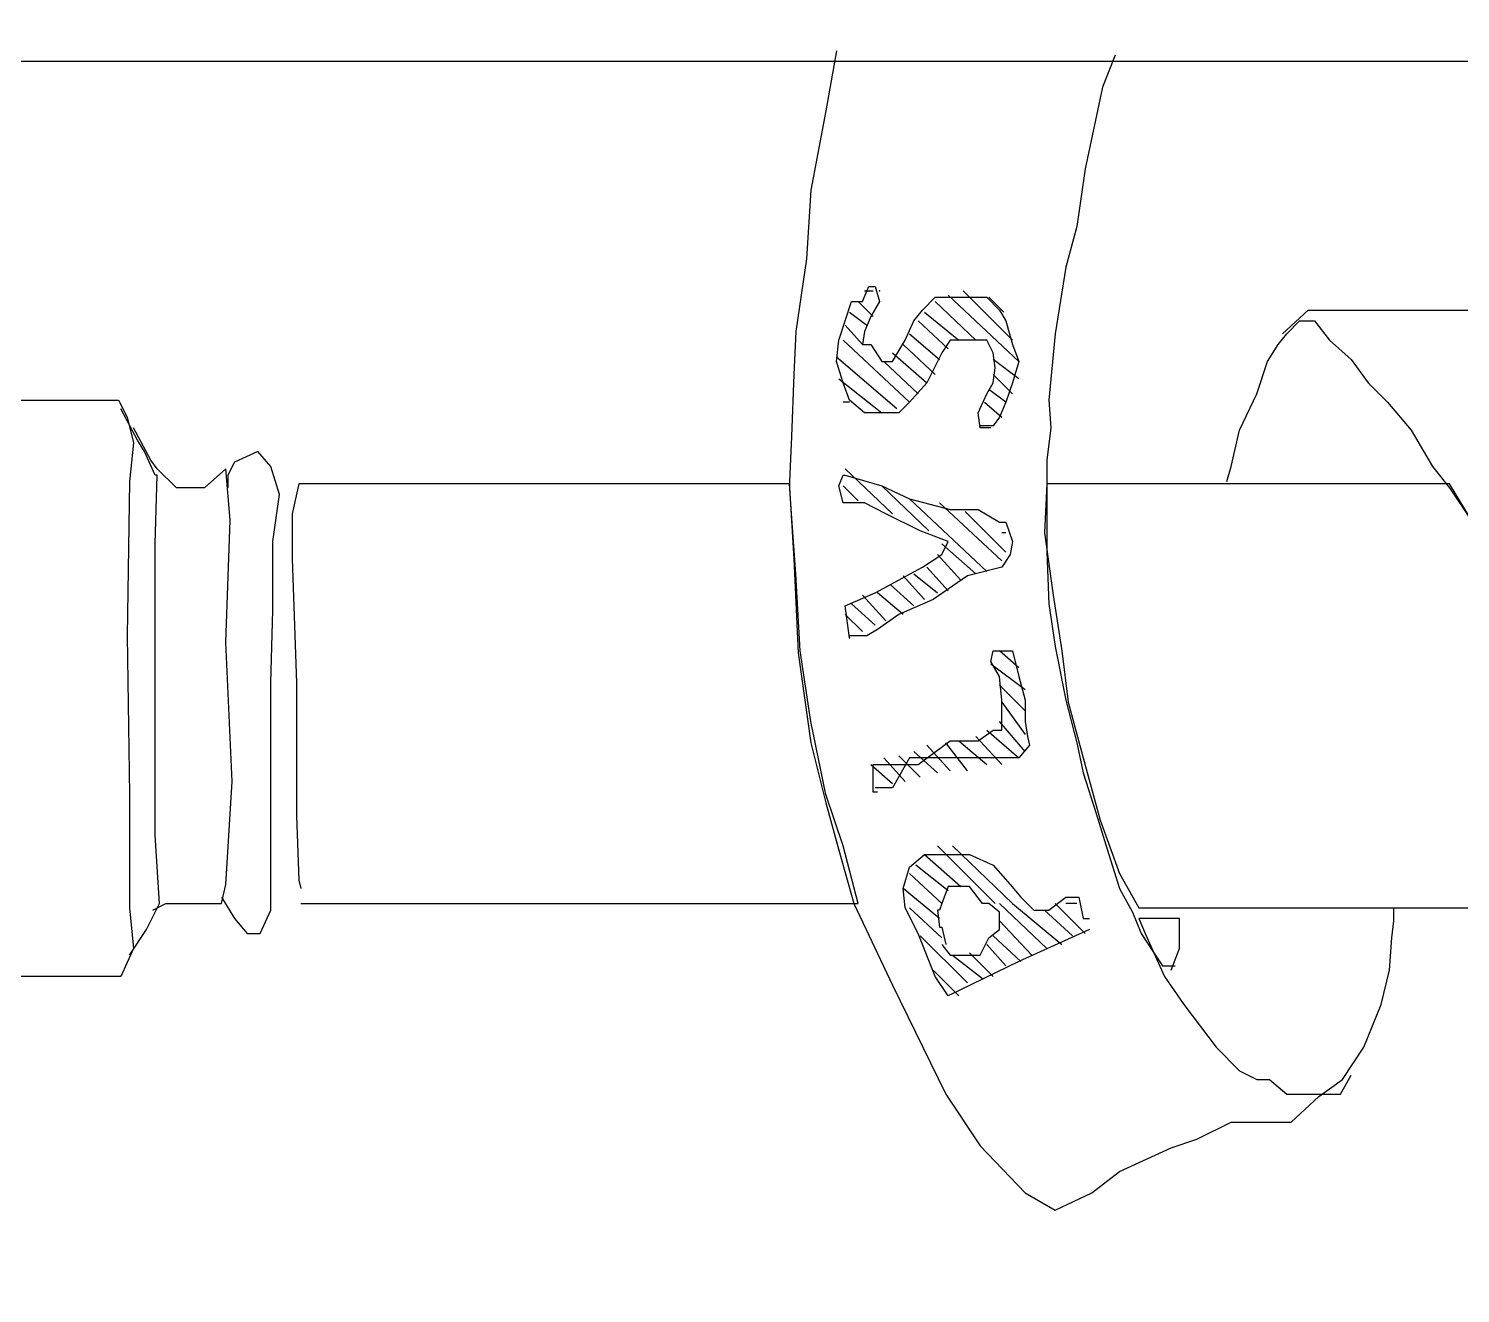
# Model space of a CAD drawing. Extents: x 730854 to 731444, y 4378581 to 4379608.
# Drawn here: x 730885.39 to 730892.07, y 4379430.31 to 4379436.21 of the extents above; entities that cross this region are included whole.
import ezdxf

# ---------------------------------------------------------------- set-up
doc = ezdxf.new("R2010")
doc.units = 0
doc.layers.get('0').update_dxf_attribs({"linetype": 'CONTINUOUS'})

msp = doc.modelspace()

# ---------------------------------------------------------------- linework, layer by layer
at = {"color": 0, "linetype": 'CONTINUOUS'}
for p, q in [((730885.57, 4379436.06), (730885.26, 4379436.06)), ((730885.57, 4379436.06), (730885.26, 4379436.06)), ((730886.18, 4379436.06), (730885.57, 4379436.06)), ((730886.18, 4379436.06), (730885.57, 4379436.06)), ((730887.2, 4379436.06), (730886.18, 4379436.06)), ((730887.2, 4379436.06), (730886.18, 4379436.06)), ((730888.07, 4379436.06), (730887.2, 4379436.06)), ((730888.07, 4379436.06), (730887.2, 4379436.06)), ((730889.16, 4379436.06), (730888.07, 4379436.06)), ((730889.16, 4379436.06), (730888.07, 4379436.06)), ((730889.16, 4379436.11), (730889.11, 4379435.83)), ((730889.16, 4379436.11), (730889.11, 4379435.83)), ((730889.42, 4379436.06), (730889.16, 4379436.06)), ((730889.42, 4379436.06), (730889.16, 4379436.06)), ((730889.97, 4379436.06), (730889.42, 4379436.06)), ((730889.97, 4379436.06), (730889.42, 4379436.06)), ((730890.45, 4379436.06), (730889.97, 4379436.06)), ((730890.45, 4379436.06), (730889.97, 4379436.06)), ((730890.46, 4379436.09), (730890.4, 4379435.94)), ((730890.46, 4379436.09), (730890.4, 4379435.94)), ((730890.82, 4379436.06), (730890.45, 4379436.06)), ((730890.82, 4379436.06), (730890.45, 4379436.06)), ((730892.02, 4379436.06), (730890.82, 4379436.06)), ((730892.02, 4379436.06), (730890.82, 4379436.06)), ((730892.2, 4379436.06), (730892.02, 4379436.06)), ((730892.2, 4379436.06), (730892.02, 4379436.06)), ((730890.4, 4379435.94), (730890.32, 4379435.56)), ((730890.4, 4379435.94), (730890.32, 4379435.56)), ((730889.11, 4379435.83), (730889.04, 4379435.46)), ((730889.11, 4379435.83), (730889.04, 4379435.46)), ((730890.32, 4379435.56), (730890.28, 4379435.29)), ((730890.32, 4379435.56), (730890.28, 4379435.29)), ((730889.04, 4379435.46), (730889.02, 4379435.14)), ((730889.04, 4379435.46), (730889.02, 4379435.14)), ((730890.28, 4379435.29), (730890.23, 4379435.1)), ((730890.28, 4379435.29), (730890.23, 4379435.1)), ((730889.02, 4379435.14), (730888.97, 4379434.8)), ((730889.02, 4379435.14), (730888.97, 4379434.8)), ((730890.23, 4379435.1), (730890.18, 4379434.79)), ((730890.23, 4379435.1), (730890.18, 4379434.79)), ((730889.28, 4379434.94), (730889.31, 4379435.01)), ((730889.28, 4379434.94), (730889.31, 4379435.01)), ((730889.29, 4379434.99), (730889.33, 4379434.99)), ((730889.29, 4379434.99), (730889.33, 4379434.99)), ((730889.31, 4379435.01), (730889.34, 4379435.01)), ((730889.31, 4379435.01), (730889.34, 4379435.01)), ((730889.34, 4379435.01), (730889.36, 4379434.94)), ((730889.34, 4379435.01), (730889.36, 4379434.94)), ((730889.98, 4379434.76), (730889.75, 4379434.99)), ((730889.98, 4379434.76), (730889.75, 4379434.99)), ((730889.2, 4379434.85), (730889.23, 4379434.94)), ((730889.2, 4379434.85), (730889.23, 4379434.94)), ((730889.23, 4379434.94), (730889.26, 4379434.94)), ((730889.23, 4379434.94), (730889.26, 4379434.94)), ((730889.33, 4379434.87), (730889.26, 4379434.94)), ((730889.26, 4379434.94), (730889.28, 4379434.94)), ((730889.33, 4379434.87), (730889.26, 4379434.94)), ((730889.26, 4379434.94), (730889.28, 4379434.94)), ((730889.36, 4379434.94), (730889.32, 4379434.87)), ((730889.36, 4379434.94), (730889.32, 4379434.87)), ((730889.56, 4379434.9), (730889.62, 4379434.96)), ((730889.56, 4379434.9), (730889.62, 4379434.96)), ((730889.62, 4379434.96), (730889.69, 4379434.96)), ((730889.62, 4379434.96), (730889.69, 4379434.96)), ((730889.81, 4379434.76), (730889.62, 4379434.94)), ((730889.81, 4379434.76), (730889.62, 4379434.94)), ((730889.68, 4379434.97), (730890.01, 4379434.66)), ((730889.68, 4379434.97), (730890.01, 4379434.66)), ((730889.69, 4379434.96), (730889.77, 4379434.96)), ((730889.69, 4379434.96), (730889.77, 4379434.96)), ((730889.77, 4379434.96), (730889.86, 4379434.96)), ((730889.77, 4379434.96), (730889.86, 4379434.96)), ((730889.86, 4379434.96), (730889.92, 4379434.9)), ((730889.86, 4379434.96), (730889.92, 4379434.9)), ((730889.87, 4379434.96), (730889.94, 4379434.89)), ((730889.87, 4379434.96), (730889.94, 4379434.89)), ((730889.22, 4379434.89), (730889.3, 4379434.83)), ((730889.22, 4379434.89), (730889.3, 4379434.83)), ((730889.32, 4379434.87), (730889.29, 4379434.8)), ((730889.32, 4379434.87), (730889.29, 4379434.8)), ((730889.52, 4379434.85), (730889.56, 4379434.9)), ((730889.52, 4379434.85), (730889.56, 4379434.9)), ((730889.57, 4379434.89), (730889.73, 4379434.76)), ((730889.57, 4379434.89), (730889.73, 4379434.76)), ((730889.92, 4379434.9), (730889.95, 4379434.85)), ((730889.92, 4379434.9), (730889.95, 4379434.85)), ((730891.24, 4379434.79), (730891.36, 4379434.9)), ((730891.24, 4379434.79), (730891.36, 4379434.9)), ((730891.36, 4379434.9), (730891.46, 4379434.9)), ((730891.36, 4379434.9), (730891.46, 4379434.9)), ((730891.46, 4379434.9), (730891.61, 4379434.9)), ((730891.46, 4379434.9), (730891.61, 4379434.9)), ((730891.61, 4379434.9), (730891.75, 4379434.9)), ((730891.61, 4379434.9), (730891.75, 4379434.9)), ((730891.75, 4379434.9), (730891.92, 4379434.9)), ((730891.75, 4379434.9), (730891.92, 4379434.9)), ((730891.92, 4379434.9), (730892.02, 4379434.9)), ((730891.92, 4379434.9), (730892.02, 4379434.9)), ((730892.02, 4379434.9), (730892.17, 4379434.9)), ((730892.02, 4379434.9), (730892.17, 4379434.9)), ((730888.97, 4379434.8), (730888.96, 4379434.6)), ((730888.97, 4379434.8), (730888.96, 4379434.6)), ((730889.17, 4379434.76), (730889.2, 4379434.85)), ((730889.17, 4379434.76), (730889.2, 4379434.85)), ((730889.28, 4379434.74), (730889.2, 4379434.83)), ((730889.28, 4379434.74), (730889.2, 4379434.83)), ((730889.29, 4379434.8), (730889.28, 4379434.74)), ((730889.29, 4379434.8), (730889.28, 4379434.74)), ((730889.48, 4379434.76), (730889.52, 4379434.85)), ((730889.48, 4379434.76), (730889.52, 4379434.85)), ((730889.5, 4379434.79), (730889.64, 4379434.67)), ((730889.5, 4379434.79), (730889.64, 4379434.67)), ((730889.68, 4379434.72), (730889.54, 4379434.85)), ((730889.68, 4379434.72), (730889.54, 4379434.85)), ((730889.95, 4379434.85), (730889.98, 4379434.74)), ((730889.95, 4379434.85), (730889.98, 4379434.74)), ((730890.18, 4379434.79), (730890.15, 4379434.48)), ((730890.18, 4379434.79), (730890.15, 4379434.48)), ((730891.22, 4379434.74), (730891.26, 4379434.79)), ((730891.22, 4379434.74), (730891.26, 4379434.79)), ((730891.26, 4379434.79), (730891.32, 4379434.85)), ((730891.26, 4379434.79), (730891.32, 4379434.85)), ((730891.32, 4379434.85), (730891.39, 4379434.85)), ((730891.32, 4379434.85), (730891.39, 4379434.85)), ((730891.39, 4379434.85), (730891.46, 4379434.76)), ((730891.39, 4379434.85), (730891.46, 4379434.76)), ((730889.16, 4379434.66), (730889.17, 4379434.76)), ((730889.16, 4379434.66), (730889.17, 4379434.76)), ((730889.19, 4379434.76), (730889.5, 4379434.47)), ((730889.19, 4379434.76), (730889.5, 4379434.47)), ((730889.28, 4379434.74), (730889.29, 4379434.74)), ((730889.28, 4379434.74), (730889.29, 4379434.74)), ((730889.29, 4379434.74), (730889.32, 4379434.74)), ((730889.29, 4379434.74), (730889.32, 4379434.74)), ((730889.32, 4379434.74), (730889.37, 4379434.66)), ((730889.32, 4379434.74), (730889.37, 4379434.66)), ((730889.42, 4379434.66), (730889.48, 4379434.76)), ((730889.42, 4379434.66), (730889.48, 4379434.76)), ((730889.62, 4379434.6), (730889.47, 4379434.74)), ((730889.62, 4379434.6), (730889.47, 4379434.74)), ((730889.69, 4379434.76), (730889.65, 4379434.7)), ((730889.69, 4379434.76), (730889.65, 4379434.7)), ((730889.75, 4379434.76), (730889.69, 4379434.76)), ((730889.75, 4379434.76), (730889.69, 4379434.76)), ((730889.81, 4379434.76), (730889.75, 4379434.76)), ((730889.81, 4379434.76), (730889.75, 4379434.76)), ((730889.86, 4379434.76), (730889.81, 4379434.76)), ((730889.86, 4379434.76), (730889.81, 4379434.76)), ((730889.89, 4379434.7), (730889.86, 4379434.76)), ((730889.89, 4379434.7), (730889.86, 4379434.76)), ((730889.98, 4379434.74), (730890.01, 4379434.66)), ((730889.98, 4379434.74), (730890.01, 4379434.66)), ((730891.17, 4379434.66), (730891.22, 4379434.74)), ((730891.17, 4379434.66), (730891.22, 4379434.74)), ((730891.46, 4379434.76), (730891.56, 4379434.67)), ((730891.46, 4379434.76), (730891.56, 4379434.67)), ((730889.44, 4379434.44), (730889.16, 4379434.68)), ((730889.44, 4379434.44), (730889.16, 4379434.68)), ((730889.19, 4379434.56), (730889.16, 4379434.66)), ((730889.19, 4379434.56), (730889.16, 4379434.66)), ((730889.37, 4379434.66), (730889.42, 4379434.66)), ((730889.37, 4379434.66), (730889.42, 4379434.66)), ((730889.54, 4379434.51), (730889.38, 4379434.66)), ((730889.54, 4379434.51), (730889.38, 4379434.66)), ((730889.42, 4379434.7), (730889.58, 4379434.56)), ((730889.42, 4379434.7), (730889.58, 4379434.56)), ((730889.65, 4379434.7), (730889.61, 4379434.62)), ((730889.65, 4379434.7), (730889.61, 4379434.62)), ((730889.9, 4379434.63), (730889.89, 4379434.7)), ((730889.9, 4379434.63), (730889.89, 4379434.7)), ((730890.01, 4379434.58), (730889.89, 4379434.67)), ((730890.01, 4379434.58), (730889.89, 4379434.67)), ((730890.01, 4379434.66), (730889.98, 4379434.56)), ((730890.01, 4379434.66), (730889.98, 4379434.56)), ((730891.12, 4379434.51), (730891.17, 4379434.66)), ((730891.12, 4379434.51), (730891.17, 4379434.66)), ((730891.56, 4379434.67), (730891.64, 4379434.56)), ((730891.56, 4379434.67), (730891.64, 4379434.56)), ((730888.96, 4379434.6), (730888.95, 4379434.31)), ((730888.96, 4379434.6), (730888.95, 4379434.31)), ((730889.61, 4379434.62), (730889.58, 4379434.56)), ((730889.61, 4379434.62), (730889.58, 4379434.56)), ((730889.89, 4379434.56), (730889.9, 4379434.63)), ((730889.89, 4379434.56), (730889.9, 4379434.63)), ((730889.89, 4379434.6), (730889.98, 4379434.51)), ((730889.89, 4379434.6), (730889.98, 4379434.51)), ((730889.17, 4379434.58), (730889.37, 4379434.42)), ((730889.17, 4379434.58), (730889.37, 4379434.42)), ((730889.22, 4379434.48), (730889.19, 4379434.56)), ((730889.22, 4379434.48), (730889.19, 4379434.56)), ((730889.58, 4379434.56), (730889.5, 4379434.47)), ((730889.58, 4379434.56), (730889.5, 4379434.47)), ((730889.86, 4379434.51), (730889.89, 4379434.56)), ((730889.86, 4379434.51), (730889.89, 4379434.56)), ((730889.95, 4379434.47), (730889.87, 4379434.53)), ((730889.95, 4379434.47), (730889.87, 4379434.53)), ((730889.98, 4379434.56), (730889.95, 4379434.47)), ((730889.98, 4379434.56), (730889.95, 4379434.47)), ((730891.64, 4379434.56), (730891.73, 4379434.47)), ((730891.64, 4379434.56), (730891.73, 4379434.47)), ((730885.09, 4379434.48), (730885.81, 4379434.48)), ((730885.09, 4379434.48), (730885.81, 4379434.48)), ((730885.81, 4379434.48), (730885.85, 4379434.4)), ((730885.81, 4379434.48), (730885.85, 4379434.4)), ((730889.22, 4379434.47), (730889.19, 4379434.47)), ((730889.22, 4379434.47), (730889.19, 4379434.47)), ((730889.29, 4379434.42), (730889.22, 4379434.48)), ((730889.29, 4379434.42), (730889.22, 4379434.48)), ((730889.5, 4379434.47), (730889.45, 4379434.42)), ((730889.5, 4379434.47), (730889.45, 4379434.42)), ((730889.82, 4379434.42), (730889.86, 4379434.51)), ((730889.82, 4379434.42), (730889.86, 4379434.51)), ((730889.85, 4379434.47), (730889.93, 4379434.4)), ((730889.85, 4379434.47), (730889.93, 4379434.4)), ((730889.95, 4379434.47), (730889.92, 4379434.4)), ((730889.95, 4379434.47), (730889.92, 4379434.4)), ((730890.15, 4379434.48), (730890.16, 4379434.35)), ((730890.15, 4379434.48), (730890.16, 4379434.35)), ((730891.04, 4379434.34), (730891.12, 4379434.51)), ((730891.04, 4379434.34), (730891.12, 4379434.51)), ((730891.73, 4379434.47), (730891.84, 4379434.34)), ((730891.73, 4379434.47), (730891.84, 4379434.34)), ((730885.9, 4379434.29), (730885.82, 4379434.44)), ((730885.9, 4379434.29), (730885.82, 4379434.44)), ((730885.85, 4379434.4), (730885.88, 4379434.28)), ((730885.85, 4379434.4), (730885.88, 4379434.28)), ((730889.39, 4379434.42), (730889.29, 4379434.42)), ((730889.39, 4379434.42), (730889.29, 4379434.42)), ((730889.45, 4379434.42), (730889.39, 4379434.42)), ((730889.45, 4379434.42), (730889.39, 4379434.42)), ((730889.83, 4379434.35), (730889.82, 4379434.42)), ((730889.83, 4379434.35), (730889.82, 4379434.42)), ((730889.92, 4379434.4), (730889.89, 4379434.36)), ((730889.92, 4379434.4), (730889.89, 4379434.36)), ((730885.96, 4379434.2), (730885.88, 4379434.35)), ((730885.96, 4379434.2), (730885.88, 4379434.35)), ((730889.87, 4379434.36), (730889.83, 4379434.36)), ((730889.87, 4379434.36), (730889.83, 4379434.36)), ((730889.85, 4379434.35), (730889.83, 4379434.35)), ((730889.85, 4379434.35), (730889.83, 4379434.35)), ((730889.87, 4379434.36), (730889.85, 4379434.36)), ((730889.87, 4379434.36), (730889.85, 4379434.36)), ((730889.88, 4379434.35), (730889.85, 4379434.35)), ((730889.88, 4379434.35), (730889.85, 4379434.35)), ((730889.89, 4379434.36), (730889.87, 4379434.36)), ((730889.89, 4379434.36), (730889.87, 4379434.36)), ((730890.16, 4379434.35), (730890.14, 4379434.2)), ((730890.16, 4379434.35), (730890.14, 4379434.2)), ((730891, 4379434.17), (730891.04, 4379434.34)), ((730891, 4379434.17), (730891.04, 4379434.34)), ((730891.84, 4379434.34), (730891.94, 4379434.17)), ((730891.84, 4379434.34), (730891.94, 4379434.17)), ((730885.88, 4379434.28), (730885.86, 4379434.1)), ((730885.88, 4379434.28), (730885.86, 4379434.1)), ((730885.93, 4379434.24), (730885.9, 4379434.29)), ((730885.93, 4379434.24), (730885.9, 4379434.29)), ((730888.95, 4379434.31), (730888.94, 4379434.1)), ((730888.95, 4379434.31), (730888.94, 4379434.1)), ((730885.98, 4379434.13), (730885.93, 4379434.24)), ((730885.98, 4379434.13), (730885.93, 4379434.24)), ((730885.99, 4379434.16), (730885.96, 4379434.2)), ((730885.99, 4379434.16), (730885.96, 4379434.2)), ((730886.35, 4379434.19), (730886.32, 4379434.13)), ((730886.35, 4379434.19), (730886.32, 4379434.13)), ((730886.46, 4379434.24), (730886.35, 4379434.19)), ((730886.46, 4379434.24), (730886.35, 4379434.19)), ((730886.52, 4379434.17), (730886.46, 4379434.24)), ((730886.52, 4379434.17), (730886.46, 4379434.24)), ((730890.14, 4379434.2), (730890.14, 4379434.08)), ((730890.14, 4379434.2), (730890.14, 4379434.08)), ((730885.98, 4379433.81), (730885.99, 4379434.13)), ((730885.99, 4379434.13), (730885.98, 4379434.13)), ((730885.98, 4379433.81), (730885.99, 4379434.13)), ((730885.99, 4379434.13), (730885.98, 4379434.13)), ((730886.08, 4379434.07), (730885.99, 4379434.16)), ((730886.08, 4379434.07), (730885.99, 4379434.16)), ((730886.31, 4379434.16), (730886.21, 4379434.07)), ((730886.31, 4379434.16), (730886.21, 4379434.07)), ((730886.33, 4379433.92), (730886.31, 4379434.16)), ((730886.33, 4379433.92), (730886.31, 4379434.16)), ((730886.32, 4379434.13), (730886.32, 4379434.07)), ((730886.32, 4379434.13), (730886.32, 4379434.07)), ((730886.56, 4379434.04), (730886.52, 4379434.17)), ((730886.56, 4379434.04), (730886.52, 4379434.17)), ((730889.17, 4379434.08), (730889.19, 4379434.13)), ((730889.17, 4379434.08), (730889.19, 4379434.13)), ((730889.19, 4379434.13), (730889.2, 4379434.13)), ((730889.19, 4379434.13), (730889.2, 4379434.13)), ((730889.2, 4379434.16), (730889.42, 4379433.95)), ((730889.2, 4379434.16), (730889.42, 4379433.95)), ((730889.2, 4379434.13), (730889.37, 4379434.08)), ((730889.2, 4379434.13), (730889.37, 4379434.08)), ((730890.98, 4379434.1), (730891, 4379434.17)), ((730890.98, 4379434.1), (730891, 4379434.17)), ((730891.94, 4379434.17), (730892.02, 4379434.07)), ((730891.94, 4379434.17), (730892.02, 4379434.07)), ((730885.86, 4379434.1), (730885.85, 4379433.38)), ((730885.86, 4379434.1), (730885.85, 4379433.38)), ((730886.21, 4379434.07), (730886.08, 4379434.07)), ((730886.21, 4379434.07), (730886.08, 4379434.07)), ((730886.65, 4379434.09), (730886.62, 4379433.95)), ((730886.65, 4379434.09), (730886.62, 4379433.95)), ((730886.7, 4379434.09), (730886.65, 4379434.09)), ((730886.7, 4379434.09), (730886.65, 4379434.09)), ((730886.89, 4379434.09), (730886.7, 4379434.09)), ((730886.89, 4379434.09), (730886.7, 4379434.09)), ((730887.29, 4379434.09), (730886.89, 4379434.09)), ((730887.29, 4379434.09), (730886.89, 4379434.09)), ((730888.32, 4379434.09), (730887.29, 4379434.09)), ((730888.32, 4379434.09), (730887.29, 4379434.09)), ((730888.94, 4379434.09), (730888.32, 4379434.09)), ((730888.94, 4379434.09), (730888.32, 4379434.09)), ((730888.94, 4379434.1), (730888.94, 4379434.07)), ((730888.94, 4379434.1), (730888.94, 4379434.07)), ((730888.95, 4379433.95), (730888.94, 4379434.09)), ((730888.95, 4379433.95), (730888.94, 4379434.09)), ((730888.94, 4379434.07), (730888.96, 4379433.74)), ((730888.94, 4379434.07), (730888.96, 4379433.74)), ((730889.19, 4379434), (730889.17, 4379434.08)), ((730889.19, 4379434), (730889.17, 4379434.08)), ((730889.26, 4379434.01), (730889.19, 4379434.08)), ((730889.26, 4379434.01), (730889.19, 4379434.08)), ((730889.37, 4379434.08), (730889.5, 4379434.02)), ((730889.59, 4379433.87), (730889.37, 4379434.08)), ((730889.37, 4379434.08), (730889.5, 4379434.02)), ((730889.59, 4379433.87), (730889.37, 4379434.08)), ((730890.14, 4379434.09), (730890.13, 4379433.86)), ((730890.14, 4379434.09), (730890.13, 4379433.86)), ((730890.23, 4379434.09), (730890.14, 4379434.09)), ((730890.23, 4379434.09), (730890.14, 4379434.09)), ((730890.14, 4379434.08), (730890.14, 4379433.77)), ((730890.14, 4379434.08), (730890.14, 4379433.77)), ((730890.58, 4379434.09), (730890.23, 4379434.09)), ((730890.58, 4379434.09), (730890.23, 4379434.09)), ((730890.97, 4379434.09), (730890.58, 4379434.09)), ((730890.97, 4379434.09), (730890.58, 4379434.09)), ((730891.26, 4379434.09), (730890.97, 4379434.09)), ((730891.26, 4379434.09), (730890.97, 4379434.09)), ((730891.77, 4379434.09), (730891.26, 4379434.09)), ((730891.77, 4379434.09), (730891.26, 4379434.09)), ((730892.02, 4379434.09), (730891.77, 4379434.09)), ((730892.02, 4379434.09), (730891.77, 4379434.09)), ((730892.17, 4379433.84), (730892.02, 4379434.09)), ((730892.17, 4379433.84), (730892.02, 4379434.09)), ((730892.02, 4379434.07), (730892.12, 4379433.92)), ((730892.02, 4379434.07), (730892.12, 4379433.92)), ((730886.53, 4379433.82), (730886.56, 4379434.04)), ((730886.53, 4379433.82), (730886.56, 4379434.04)), ((730889.24, 4379434), (730889.19, 4379434)), ((730889.24, 4379434), (730889.19, 4379434)), ((730889.29, 4379434), (730889.24, 4379434)), ((730889.29, 4379434), (730889.24, 4379434)), ((730889.39, 4379433.95), (730889.29, 4379434)), ((730889.39, 4379433.95), (730889.29, 4379434)), ((730889.5, 4379434.02), (730889.69, 4379433.97)), ((730889.5, 4379434.02), (730889.86, 4379433.68)), ((730889.5, 4379434.02), (730889.69, 4379433.97)), ((730889.5, 4379434.02), (730889.86, 4379433.68)), ((730889.93, 4379433.73), (730889.64, 4379434)), ((730889.93, 4379433.73), (730889.64, 4379434)), ((730886.31, 4379433.35), (730886.33, 4379433.92)), ((730886.31, 4379433.35), (730886.33, 4379433.92)), ((730886.62, 4379433.95), (730886.62, 4379433.74)), ((730886.62, 4379433.95), (730886.62, 4379433.74)), ((730888.97, 4379433.67), (730888.95, 4379433.95)), ((730888.97, 4379433.67), (730888.95, 4379433.95)), ((730889.55, 4379433.87), (730889.39, 4379433.95)), ((730889.55, 4379433.87), (730889.39, 4379433.95)), ((730889.69, 4379433.97), (730889.82, 4379433.97)), ((730889.69, 4379433.97), (730889.82, 4379433.97)), ((730889.76, 4379433.96), (730889.95, 4379433.77)), ((730889.76, 4379433.96), (730889.95, 4379433.77)), ((730889.82, 4379433.97), (730889.92, 4379433.91)), ((730889.82, 4379433.97), (730889.92, 4379433.91)), ((730889.68, 4379433.82), (730889.55, 4379433.87)), ((730889.68, 4379433.82), (730889.55, 4379433.87)), ((730889.92, 4379433.91), (730889.95, 4379433.91)), ((730889.92, 4379433.91), (730889.95, 4379433.91)), ((730889.95, 4379433.86), (730889.93, 4379433.86)), ((730889.95, 4379433.86), (730889.93, 4379433.86)), ((730889.95, 4379433.91), (730889.98, 4379433.82)), ((730889.95, 4379433.91), (730889.98, 4379433.82)), ((730890.13, 4379433.86), (730890.17, 4379433.57)), ((730890.13, 4379433.86), (730890.17, 4379433.57)), ((730885.98, 4379433.19), (730885.98, 4379433.81)), ((730885.98, 4379433.19), (730885.98, 4379433.81)), ((730886.53, 4379433.5), (730886.53, 4379433.82)), ((730886.53, 4379433.5), (730886.53, 4379433.82)), ((730889.65, 4379433.76), (730889.68, 4379433.82)), ((730889.65, 4379433.76), (730889.68, 4379433.82)), ((730889.81, 4379433.67), (730889.65, 4379433.81)), ((730889.81, 4379433.67), (730889.65, 4379433.81)), ((730889.98, 4379433.82), (730889.97, 4379433.76)), ((730889.98, 4379433.82), (730889.97, 4379433.76)), ((730886.62, 4379433.74), (730886.64, 4379433.16)), ((730886.62, 4379433.74), (730886.64, 4379433.16)), ((730888.96, 4379433.74), (730888.98, 4379433.3)), ((730888.96, 4379433.74), (730888.98, 4379433.3)), ((730889.56, 4379433.7), (730889.65, 4379433.76)), ((730889.56, 4379433.7), (730889.65, 4379433.76)), ((730889.63, 4379433.76), (730889.74, 4379433.64)), ((730889.63, 4379433.76), (730889.74, 4379433.64)), ((730889.97, 4379433.76), (730889.93, 4379433.7)), ((730889.97, 4379433.76), (730889.93, 4379433.7)), ((730890.14, 4379433.77), (730890.15, 4379433.53)), ((730890.14, 4379433.77), (730890.15, 4379433.53)), ((730888.99, 4379433.31), (730888.97, 4379433.67)), ((730888.99, 4379433.31), (730888.97, 4379433.67)), ((730889.34, 4379433.58), (730889.56, 4379433.7)), ((730889.34, 4379433.58), (730889.56, 4379433.7)), ((730889.57, 4379433.55), (730889.47, 4379433.66)), ((730889.57, 4379433.55), (730889.47, 4379433.66)), ((730889.52, 4379433.67), (730889.63, 4379433.58)), ((730889.52, 4379433.67), (730889.63, 4379433.58)), ((730889.68, 4379433.59), (730889.58, 4379433.7)), ((730889.68, 4379433.59), (730889.58, 4379433.7)), ((730889.77, 4379433.66), (730889.61, 4379433.55)), ((730889.77, 4379433.66), (730889.61, 4379433.55)), ((730889.93, 4379433.7), (730889.77, 4379433.66)), ((730889.93, 4379433.7), (730889.77, 4379433.66)), ((730889.41, 4379433.62), (730889.52, 4379433.52)), ((730889.41, 4379433.62), (730889.52, 4379433.52)), ((730889.2, 4379433.52), (730889.34, 4379433.58)), ((730889.2, 4379433.52), (730889.34, 4379433.58)), ((730889.22, 4379433.37), (730889.2, 4379433.52)), ((730889.22, 4379433.37), (730889.2, 4379433.52)), ((730889.34, 4379433.43), (730889.23, 4379433.53)), ((730889.34, 4379433.43), (730889.23, 4379433.53)), ((730889.28, 4379433.57), (730889.39, 4379433.45)), ((730889.28, 4379433.57), (730889.39, 4379433.45)), ((730889.47, 4379433.48), (730889.35, 4379433.58)), ((730889.47, 4379433.48), (730889.35, 4379433.58)), ((730889.61, 4379433.55), (730889.45, 4379433.48)), ((730889.61, 4379433.55), (730889.45, 4379433.48)), ((730890.15, 4379433.53), (730890.18, 4379433.33)), ((730890.15, 4379433.53), (730890.18, 4379433.33)), ((730890.17, 4379433.57), (730890.21, 4379433.31)), ((730890.17, 4379433.57), (730890.21, 4379433.31)), ((730886.52, 4379433.16), (730886.53, 4379433.5)), ((730886.52, 4379433.16), (730886.53, 4379433.5)), ((730889.2, 4379433.48), (730889.28, 4379433.4)), ((730889.2, 4379433.48), (730889.28, 4379433.4)), ((730889.45, 4379433.48), (730889.35, 4379433.41)), ((730889.45, 4379433.48), (730889.35, 4379433.41)), ((730889.35, 4379433.41), (730889.3, 4379433.38)), ((730889.35, 4379433.41), (730889.3, 4379433.38)), ((730885.85, 4379433.38), (730885.86, 4379432.64)), ((730885.85, 4379433.38), (730885.86, 4379432.64)), ((730886.34, 4379432.7), (730886.31, 4379433.35)), ((730886.34, 4379432.7), (730886.31, 4379433.35)), ((730889.25, 4379433.38), (730889.22, 4379433.38)), ((730889.25, 4379433.38), (730889.22, 4379433.38)), ((730889.3, 4379433.38), (730889.25, 4379433.38)), ((730889.3, 4379433.38), (730889.25, 4379433.38)), ((730890.18, 4379433.33), (730890.23, 4379433.08)), ((730890.18, 4379433.33), (730890.23, 4379433.08)), ((730888.98, 4379433.3), (730889.04, 4379432.88)), ((730888.98, 4379433.3), (730889.04, 4379432.88)), ((730889.04, 4379432.98), (730888.99, 4379433.31)), ((730889.04, 4379432.98), (730888.99, 4379433.31)), ((730889.88, 4379433.26), (730889.89, 4379433.31)), ((730889.88, 4379433.26), (730889.89, 4379433.31)), ((730889.92, 4379433.19), (730889.88, 4379433.26)), ((730889.92, 4379433.19), (730889.88, 4379433.26)), ((730889.89, 4379433.31), (730889.95, 4379433.31)), ((730889.89, 4379433.31), (730889.95, 4379433.31)), ((730890.01, 4379433.23), (730889.92, 4379433.31)), ((730890.01, 4379433.23), (730889.92, 4379433.31)), ((730889.95, 4379433.31), (730889.98, 4379433.31)), ((730889.95, 4379433.31), (730889.98, 4379433.31)), ((730889.98, 4379433.31), (730890.01, 4379433.19)), ((730889.98, 4379433.31), (730890.01, 4379433.19)), ((730890.21, 4379433.31), (730890.24, 4379433.07)), ((730890.21, 4379433.31), (730890.24, 4379433.07)), ((730885.98, 4379432.45), (730885.98, 4379433.19)), ((730885.98, 4379432.45), (730885.98, 4379433.19)), ((730889.88, 4379433.25), (730890.04, 4379433.13)), ((730889.88, 4379433.25), (730890.04, 4379433.13)), ((730889.93, 4379433.08), (730889.92, 4379433.19)), ((730889.93, 4379433.08), (730889.92, 4379433.19)), ((730890.01, 4379433.19), (730890.04, 4379433.08)), ((730890.01, 4379433.19), (730890.04, 4379433.08)), ((730886.52, 4379432.7), (730886.52, 4379433.16)), ((730886.52, 4379432.7), (730886.52, 4379433.16)), ((730886.64, 4379433.16), (730886.64, 4379432.78)), ((730886.64, 4379433.16), (730886.64, 4379432.78)), ((730890.04, 4379433.03), (730889.92, 4379433.15)), ((730890.04, 4379433.03), (730889.92, 4379433.15)), ((730889.93, 4379432.94), (730889.93, 4379433.08)), ((730889.93, 4379432.94), (730889.93, 4379433.08)), ((730889.93, 4379433.07), (730890.04, 4379432.92)), ((730889.93, 4379433.07), (730890.04, 4379432.92)), ((730890.04, 4379433.08), (730890.04, 4379432.98)), ((730890.04, 4379433.08), (730890.04, 4379432.98)), ((730890.23, 4379433.08), (730890.28, 4379432.88)), ((730890.23, 4379433.08), (730890.28, 4379432.88)), ((730890.24, 4379433.07), (730890.31, 4379432.81)), ((730890.24, 4379433.07), (730890.31, 4379432.81)), ((730889.11, 4379432.64), (730889.04, 4379432.98)), ((730889.11, 4379432.64), (730889.04, 4379432.98)), ((730889.82, 4379432.89), (730889.89, 4379432.94)), ((730889.82, 4379432.89), (730889.89, 4379432.94)), ((730889.86, 4379432.94), (730890.01, 4379432.81)), ((730889.86, 4379432.94), (730890.01, 4379432.81)), ((730889.89, 4379432.94), (730889.93, 4379432.94)), ((730889.89, 4379432.94), (730889.93, 4379432.94)), ((730890.04, 4379432.84), (730889.92, 4379432.98)), ((730890.04, 4379432.84), (730889.92, 4379432.98)), ((730890.04, 4379432.98), (730890.05, 4379432.91)), ((730890.04, 4379432.98), (730890.05, 4379432.91)), ((730889.04, 4379432.88), (730889.11, 4379432.6)), ((730889.04, 4379432.88), (730889.11, 4379432.6)), ((730889.54, 4379432.78), (730889.69, 4379432.89)), ((730889.54, 4379432.78), (730889.69, 4379432.89)), ((730889.58, 4379432.87), (730889.69, 4379432.75)), ((730889.58, 4379432.87), (730889.69, 4379432.75)), ((730889.77, 4379432.75), (730889.67, 4379432.88)), ((730889.77, 4379432.75), (730889.67, 4379432.88)), ((730889.69, 4379432.89), (730889.82, 4379432.89)), ((730889.69, 4379432.89), (730889.82, 4379432.89)), ((730889.73, 4379432.89), (730889.86, 4379432.78)), ((730889.73, 4379432.89), (730889.86, 4379432.78)), ((730889.93, 4379432.78), (730889.81, 4379432.91)), ((730889.93, 4379432.78), (730889.81, 4379432.91)), ((730890.06, 4379432.87), (730890.01, 4379432.81)), ((730890.06, 4379432.87), (730890.01, 4379432.81)), ((730890.05, 4379432.91), (730890.06, 4379432.87)), ((730890.05, 4379432.91), (730890.06, 4379432.87)), ((730890.28, 4379432.88), (730890.31, 4379432.74)), ((730890.28, 4379432.88), (730890.31, 4379432.74)), ((730889.48, 4379432.7), (730889.38, 4379432.81)), ((730889.48, 4379432.7), (730889.38, 4379432.81)), ((730889.5, 4379432.81), (730889.42, 4379432.67)), ((730889.5, 4379432.81), (730889.42, 4379432.67)), ((730889.45, 4379432.82), (730889.55, 4379432.72)), ((730889.45, 4379432.82), (730889.55, 4379432.72)), ((730889.61, 4379432.81), (730889.5, 4379432.81)), ((730889.61, 4379432.81), (730889.5, 4379432.81)), ((730889.63, 4379432.74), (730889.52, 4379432.84)), ((730889.63, 4379432.74), (730889.52, 4379432.84)), ((730889.81, 4379432.81), (730889.61, 4379432.81)), ((730889.81, 4379432.81), (730889.61, 4379432.81)), ((730889.9, 4379432.81), (730889.81, 4379432.81)), ((730889.9, 4379432.81), (730889.81, 4379432.81)), ((730890.01, 4379432.81), (730889.9, 4379432.81)), ((730890.01, 4379432.81), (730889.9, 4379432.81)), ((730890.31, 4379432.81), (730890.39, 4379432.52)), ((730890.31, 4379432.81), (730890.39, 4379432.52)), ((730886.64, 4379432.78), (730886.64, 4379432.54)), ((730886.64, 4379432.78), (730886.64, 4379432.54)), ((730889.32, 4379432.78), (730889.42, 4379432.69)), ((730889.32, 4379432.78), (730889.42, 4379432.69)), ((730889.33, 4379432.65), (730889.33, 4379432.78)), ((730889.33, 4379432.78), (730889.42, 4379432.78)), ((730889.33, 4379432.65), (730889.33, 4379432.78)), ((730889.33, 4379432.78), (730889.42, 4379432.78)), ((730889.42, 4379432.78), (730889.54, 4379432.78)), ((730889.42, 4379432.78), (730889.54, 4379432.78)), ((730890.31, 4379432.74), (730890.37, 4379432.55)), ((730890.31, 4379432.74), (730890.37, 4379432.55)), ((730886.31, 4379432.22), (730886.34, 4379432.7)), ((730886.31, 4379432.22), (730886.34, 4379432.7)), ((730886.52, 4379432.27), (730886.52, 4379432.7)), ((730886.52, 4379432.27), (730886.52, 4379432.7)), ((730889.35, 4379432.65), (730889.33, 4379432.65)), ((730889.35, 4379432.65), (730889.33, 4379432.65)), ((730889.42, 4379432.67), (730889.34, 4379432.67)), ((730889.42, 4379432.67), (730889.34, 4379432.67)), ((730885.86, 4379432.64), (730885.86, 4379432.11)), ((730885.86, 4379432.64), (730885.86, 4379432.11)), ((730889.19, 4379432.4), (730889.11, 4379432.64)), ((730889.19, 4379432.4), (730889.11, 4379432.64)), ((730889.11, 4379432.6), (730889.17, 4379432.38)), ((730889.11, 4379432.6), (730889.17, 4379432.38)), ((730886.64, 4379432.54), (730886.65, 4379432.24)), ((730886.64, 4379432.54), (730886.65, 4379432.24)), ((730890.37, 4379432.55), (730890.43, 4379432.36)), ((730890.37, 4379432.55), (730890.43, 4379432.36)), ((730890.39, 4379432.52), (730890.48, 4379432.27)), ((730890.39, 4379432.52), (730890.48, 4379432.27)), ((730886, 4379432.13), (730885.98, 4379432.45)), ((730886, 4379432.13), (730885.98, 4379432.45)), ((730889.26, 4379432.13), (730889.19, 4379432.4)), ((730889.26, 4379432.13), (730889.19, 4379432.4)), ((730889.9, 4379432.13), (730889.63, 4379432.4)), ((730889.9, 4379432.13), (730889.63, 4379432.4)), ((730889.7, 4379432.4), (730889.98, 4379432.13)), ((730889.7, 4379432.4), (730889.98, 4379432.13)), ((730889.17, 4379432.38), (730889.24, 4379432.13)), ((730889.17, 4379432.38), (730889.24, 4379432.13)), ((730889.5, 4379432.3), (730889.57, 4379432.36)), ((730889.5, 4379432.3), (730889.57, 4379432.36)), ((730889.57, 4379432.36), (730889.64, 4379432.36)), ((730889.57, 4379432.36), (730889.74, 4379432.21)), ((730889.57, 4379432.36), (730889.64, 4379432.36)), ((730889.57, 4379432.36), (730889.74, 4379432.21)), ((730889.64, 4379432.36), (730889.7, 4379432.36)), ((730889.64, 4379432.36), (730889.7, 4379432.36)), ((730889.7, 4379432.36), (730889.78, 4379432.36)), ((730889.7, 4379432.36), (730889.78, 4379432.36)), ((730889.78, 4379432.36), (730889.89, 4379432.31)), ((730889.78, 4379432.36), (730889.89, 4379432.31)), ((730890.43, 4379432.36), (730890.48, 4379432.2)), ((730890.43, 4379432.36), (730890.48, 4379432.2)), ((730886.52, 4379432.1), (730886.52, 4379432.27)), ((730886.52, 4379432.1), (730886.52, 4379432.27)), ((730889.47, 4379432.2), (730889.5, 4379432.3)), ((730889.47, 4379432.2), (730889.5, 4379432.3)), ((730889.5, 4379432.27), (730889.65, 4379432.13)), ((730889.5, 4379432.27), (730889.65, 4379432.13)), ((730889.68, 4379432.19), (730889.53, 4379432.31)), ((730889.68, 4379432.19), (730889.53, 4379432.31)), ((730889.89, 4379432.31), (730889.97, 4379432.22)), ((730889.89, 4379432.31), (730889.97, 4379432.22)), ((730890.48, 4379432.27), (730890.57, 4379432.11)), ((730890.48, 4379432.27), (730890.57, 4379432.11)), ((730886.29, 4379432.13), (730886.31, 4379432.22)), ((730886.29, 4379432.13), (730886.31, 4379432.22)), ((730886.65, 4379432.24), (730886.66, 4379432.2)), ((730886.65, 4379432.24), (730886.66, 4379432.2)), ((730889.64, 4379432.06), (730889.47, 4379432.2)), ((730889.48, 4379432.11), (730889.47, 4379432.2)), ((730889.64, 4379432.06), (730889.47, 4379432.2)), ((730889.48, 4379432.11), (730889.47, 4379432.2)), ((730889.68, 4379432.21), (730889.65, 4379432.13)), ((730889.68, 4379432.21), (730889.65, 4379432.13)), ((730889.73, 4379432.21), (730889.68, 4379432.21)), ((730889.73, 4379432.21), (730889.68, 4379432.21)), ((730889.78, 4379432.21), (730889.73, 4379432.21)), ((730889.78, 4379432.21), (730889.73, 4379432.21)), ((730889.84, 4379432.13), (730889.78, 4379432.21)), ((730889.84, 4379432.13), (730889.78, 4379432.21)), ((730889.97, 4379432.22), (730890.02, 4379432.16)), ((730889.97, 4379432.22), (730890.02, 4379432.16)), ((730890.48, 4379432.2), (730890.54, 4379432.09)), ((730890.48, 4379432.2), (730890.54, 4379432.09)), ((730885.94, 4379432.01), (730886, 4379432.13)), ((730885.94, 4379432.01), (730886, 4379432.13)), ((730885.97, 4379432.1), (730886.03, 4379432.13)), ((730885.97, 4379432.1), (730886.03, 4379432.13)), ((730886.03, 4379432.13), (730886.13, 4379432.13)), ((730886.03, 4379432.13), (730886.13, 4379432.13)), ((730886.13, 4379432.13), (730886.26, 4379432.13)), ((730886.13, 4379432.13), (730886.26, 4379432.13)), ((730886.26, 4379432.13), (730886.29, 4379432.13)), ((730886.26, 4379432.13), (730886.29, 4379432.13)), ((730886.29, 4379432.16), (730886.35, 4379432.06)), ((730886.29, 4379432.16), (730886.35, 4379432.06)), ((730886.66, 4379432.13), (730886.7, 4379432.13)), ((730886.66, 4379432.13), (730886.7, 4379432.13)), ((730886.7, 4379432.13), (730888.07, 4379432.13)), ((730886.7, 4379432.13), (730888.07, 4379432.13)), ((730888.07, 4379432.13), (730889.26, 4379432.13)), ((730888.07, 4379432.13), (730889.26, 4379432.13)), ((730889.24, 4379432.13), (730889.42, 4379431.75)), ((730889.24, 4379432.13), (730889.42, 4379431.75)), ((730889.65, 4379432.13), (730889.64, 4379432.1)), ((730889.65, 4379432.13), (730889.64, 4379432.1)), ((730889.87, 4379432.13), (730889.84, 4379432.13)), ((730889.87, 4379432.13), (730889.84, 4379432.13)), ((730889.92, 4379432.09), (730889.87, 4379432.13)), ((730889.92, 4379432.09), (730889.87, 4379432.13)), ((730890.14, 4379431.92), (730889.92, 4379432.13)), ((730890.14, 4379431.92), (730889.92, 4379432.13)), ((730889.98, 4379432.13), (730890.21, 4379431.94)), ((730889.98, 4379432.13), (730890.21, 4379431.94)), ((730890.02, 4379432.16), (730890.08, 4379432.1)), ((730890.02, 4379432.16), (730890.08, 4379432.1)), ((730890.15, 4379432.1), (730890.23, 4379432.16)), ((730890.15, 4379432.1), (730890.23, 4379432.16)), ((730890.18, 4379432.13), (730890.32, 4379431.99)), ((730890.18, 4379432.13), (730890.32, 4379431.99)), ((730890.23, 4379432.16), (730890.26, 4379432.16)), ((730890.23, 4379432.16), (730890.26, 4379432.16)), ((730890.28, 4379432.13), (730890.23, 4379432.13)), ((730890.28, 4379432.13), (730890.23, 4379432.13)), ((730890.26, 4379432.16), (730890.29, 4379432.16)), ((730890.26, 4379432.16), (730890.29, 4379432.16)), ((730890.29, 4379432.16), (730890.31, 4379432.06)), ((730890.29, 4379432.16), (730890.31, 4379432.06)), ((730885.86, 4379432.11), (730885.88, 4379431.92)), ((730885.86, 4379432.11), (730885.88, 4379431.92)), ((730886.35, 4379432.06), (730886.41, 4379431.99)), ((730886.35, 4379432.06), (730886.41, 4379431.99)), ((730886.47, 4379431.99), (730886.52, 4379432.1)), ((730886.47, 4379431.99), (730886.52, 4379432.1)), ((730889.54, 4379431.99), (730889.48, 4379432.11)), ((730889.54, 4379431.99), (730889.48, 4379432.11)), ((730889.5, 4379432.11), (730889.65, 4379431.97)), ((730889.5, 4379432.11), (730889.65, 4379431.97)), ((730889.64, 4379432.1), (730889.63, 4379432.1)), ((730889.63, 4379432.1), (730889.64, 4379432.02)), ((730889.64, 4379432.1), (730889.63, 4379432.1)), ((730889.63, 4379432.1), (730889.64, 4379432.02)), ((730889.92, 4379432.01), (730889.92, 4379432.09)), ((730889.92, 4379432.01), (730889.92, 4379432.09)), ((730889.92, 4379432.05), (730890.07, 4379431.89)), ((730889.92, 4379432.05), (730890.07, 4379431.89)), ((730890.08, 4379432.1), (730890.15, 4379432.1)), ((730890.08, 4379432.1), (730890.15, 4379432.1)), ((730890.26, 4379431.98), (730890.13, 4379432.1)), ((730890.26, 4379431.98), (730890.13, 4379432.1)), ((730890.31, 4379432.06), (730890.34, 4379432.06)), ((730890.31, 4379432.06), (730890.34, 4379432.06)), ((730890.54, 4379432.09), (730890.58, 4379431.99)), ((730890.54, 4379432.09), (730890.58, 4379431.99)), ((730890.57, 4379432.11), (730891.17, 4379432.11)), ((730890.57, 4379432.11), (730890.63, 4379432.11)), ((730890.57, 4379432.11), (730891.17, 4379432.11)), ((730890.57, 4379432.11), (730890.63, 4379432.11)), ((730890.6, 4379432.06), (730890.57, 4379432.06)), ((730890.57, 4379432.06), (730890.6, 4379431.99)), ((730890.6, 4379432.06), (730890.57, 4379432.06)), ((730890.57, 4379432.06), (730890.6, 4379431.99)), ((730890.66, 4379432.06), (730890.6, 4379432.06)), ((730890.66, 4379432.06), (730890.6, 4379432.06)), ((730890.72, 4379432.06), (730890.66, 4379432.06)), ((730890.72, 4379432.06), (730890.66, 4379432.06)), ((730890.76, 4379432.06), (730890.72, 4379432.06)), ((730890.76, 4379432.06), (730890.72, 4379432.06)), ((730890.76, 4379431.99), (730890.76, 4379432.06)), ((730890.76, 4379431.99), (730890.76, 4379432.06)), ((730891.17, 4379432.11), (730891.83, 4379432.11)), ((730891.17, 4379432.11), (730891.83, 4379432.11)), ((730891.75, 4379431.97), (730891.76, 4379432.05)), ((730891.75, 4379431.97), (730891.76, 4379432.05)), ((730891.76, 4379432.05), (730891.76, 4379432.11)), ((730891.76, 4379432.05), (730891.76, 4379432.11)), ((730891.83, 4379432.11), (730892.63, 4379432.11)), ((730891.83, 4379432.11), (730892.63, 4379432.11)), ((730885.86, 4379431.89), (730885.94, 4379432.01)), ((730885.86, 4379431.89), (730885.94, 4379432.01)), ((730886.41, 4379431.99), (730886.47, 4379431.99)), ((730886.41, 4379431.99), (730886.47, 4379431.99)), ((730889.62, 4379431.79), (730889.54, 4379431.99)), ((730889.62, 4379431.79), (730889.54, 4379431.99)), ((730889.64, 4379432.02), (730889.65, 4379432.02)), ((730889.64, 4379432.02), (730889.65, 4379432.02)), ((730889.65, 4379432.02), (730889.67, 4379431.94)), ((730889.65, 4379432.02), (730889.67, 4379431.94)), ((730889.87, 4379431.97), (730889.92, 4379432.01)), ((730889.87, 4379431.97), (730889.92, 4379432.01)), ((730890.34, 4379432.01), (730890.01, 4379431.86)), ((730890.34, 4379432.01), (730890.01, 4379431.86)), ((730890.58, 4379431.99), (730890.64, 4379431.9)), ((730890.58, 4379431.99), (730890.64, 4379431.9)), ((730890.6, 4379431.99), (730890.64, 4379431.9)), ((730890.6, 4379431.99), (730890.64, 4379431.9)), ((730890.76, 4379431.92), (730890.76, 4379431.99)), ((730890.76, 4379431.92), (730890.76, 4379431.99)), ((730885.88, 4379431.92), (730885.82, 4379431.79)), ((730885.88, 4379431.92), (730885.82, 4379431.79)), ((730889.77, 4379431.76), (730889.55, 4379431.98)), ((730889.77, 4379431.76), (730889.55, 4379431.98)), ((730889.65, 4379431.94), (730889.69, 4379431.89)), ((730889.65, 4379431.94), (730889.69, 4379431.89)), ((730889.83, 4379431.89), (730889.87, 4379431.97)), ((730889.83, 4379431.89), (730889.87, 4379431.97)), ((730889.86, 4379431.94), (730889.95, 4379431.84)), ((730889.86, 4379431.94), (730889.95, 4379431.84)), ((730890.02, 4379431.86), (730889.89, 4379431.98)), ((730890.02, 4379431.86), (730889.89, 4379431.98)), ((730890.72, 4379431.82), (730890.76, 4379431.92)), ((730890.72, 4379431.82), (730890.76, 4379431.92)), ((730891.74, 4379431.82), (730891.75, 4379431.97)), ((730891.74, 4379431.82), (730891.75, 4379431.97)), ((730890.01, 4379431.86), (730889.68, 4379431.7)), ((730890.01, 4379431.86), (730889.68, 4379431.7)), ((730889.69, 4379431.89), (730889.76, 4379431.89)), ((730889.69, 4379431.89), (730889.76, 4379431.89)), ((730889.7, 4379431.89), (730889.84, 4379431.78)), ((730889.7, 4379431.89), (730889.84, 4379431.78)), ((730889.76, 4379431.89), (730889.83, 4379431.89)), ((730889.76, 4379431.89), (730889.83, 4379431.89)), ((730889.89, 4379431.79), (730889.78, 4379431.9)), ((730889.89, 4379431.79), (730889.78, 4379431.9)), ((730890.64, 4379431.9), (730890.69, 4379431.79)), ((730890.64, 4379431.9), (730890.68, 4379431.84)), ((730890.64, 4379431.9), (730890.69, 4379431.79)), ((730890.64, 4379431.9), (730890.68, 4379431.84)), ((730885.54, 4379431.79), (730885.19, 4379431.79)), ((730885.54, 4379431.79), (730885.19, 4379431.79)), ((730885.82, 4379431.79), (730885.54, 4379431.79)), ((730885.82, 4379431.79), (730885.54, 4379431.79)), ((730889.61, 4379431.82), (730889.73, 4379431.7)), ((730889.61, 4379431.82), (730889.73, 4379431.7)), ((730889.68, 4379431.7), (730889.62, 4379431.79)), ((730889.68, 4379431.7), (730889.62, 4379431.79)), ((730890.68, 4379431.84), (730890.74, 4379431.84)), ((730890.68, 4379431.84), (730890.74, 4379431.84)), ((730890.69, 4379431.79), (730890.78, 4379431.66)), ((730890.69, 4379431.79), (730890.78, 4379431.66)), ((730891.7, 4379431.66), (730891.74, 4379431.82)), ((730891.7, 4379431.66), (730891.74, 4379431.82)), ((730889.42, 4379431.75), (730889.67, 4379431.24)), ((730889.42, 4379431.75), (730889.67, 4379431.24)), ((730890.78, 4379431.66), (730890.93, 4379431.46)), ((730890.78, 4379431.66), (730890.93, 4379431.46)), ((730891.62, 4379431.46), (730891.7, 4379431.66)), ((730891.62, 4379431.46), (730891.7, 4379431.66)), ((730890.93, 4379431.46), (730891.04, 4379431.35)), ((730890.93, 4379431.46), (730891.04, 4379431.35)), ((730891.52, 4379431.31), (730891.62, 4379431.46)), ((730891.52, 4379431.31), (730891.62, 4379431.46)), ((730891.04, 4379431.35), (730891.12, 4379431.31)), ((730891.04, 4379431.35), (730891.12, 4379431.31)), ((730891.51, 4379431.24), (730891.56, 4379431.33)), ((730891.51, 4379431.24), (730891.56, 4379431.33)), ((730891.12, 4379431.31), (730891.18, 4379431.31)), ((730891.12, 4379431.31), (730891.18, 4379431.31)), ((730891.18, 4379431.31), (730891.26, 4379431.24)), ((730891.18, 4379431.31), (730891.26, 4379431.24)), ((730891.41, 4379431.23), (730891.52, 4379431.31)), ((730891.41, 4379431.23), (730891.52, 4379431.31)), ((730889.67, 4379431.24), (730889.83, 4379431)), ((730889.67, 4379431.24), (730889.83, 4379431)), ((730891.26, 4379431.24), (730891.35, 4379431.24)), ((730891.26, 4379431.24), (730891.35, 4379431.24)), ((730891.28, 4379431.11), (730891.41, 4379431.23)), ((730891.28, 4379431.11), (730891.41, 4379431.23)), ((730891.35, 4379431.24), (730891.41, 4379431.24)), ((730891.35, 4379431.24), (730891.41, 4379431.24)), ((730891.41, 4379431.24), (730891.51, 4379431.24)), ((730891.41, 4379431.24), (730891.51, 4379431.24)), ((730890.84, 4379431.03), (730891, 4379431.11)), ((730890.84, 4379431.03), (730891, 4379431.11)), ((730891, 4379431.11), (730891.14, 4379431.11)), ((730891, 4379431.11), (730891.14, 4379431.11)), ((730891.14, 4379431.11), (730891.28, 4379431.11)), ((730891.14, 4379431.11), (730891.28, 4379431.11)), ((730889.83, 4379431), (730890.04, 4379430.78)), ((730889.83, 4379431), (730890.04, 4379430.78)), ((730890.48, 4379430.88), (730890.72, 4379430.99)), ((730890.48, 4379430.88), (730890.72, 4379430.99)), ((730890.72, 4379430.99), (730890.84, 4379431.03)), ((730890.72, 4379430.99), (730890.84, 4379431.03)), ((730890.35, 4379430.78), (730890.48, 4379430.88)), ((730890.35, 4379430.78), (730890.48, 4379430.88)), ((730890.04, 4379430.78), (730890.18, 4379430.7)), ((730890.04, 4379430.78), (730890.18, 4379430.7)), ((730890.18, 4379430.7), (730890.35, 4379430.78)), ((730890.18, 4379430.7), (730890.35, 4379430.78))]:
    msp.add_line(p, q, dxfattribs=at)
for p in [(730889.36, 4379434.99), (730889.36, 4379434.99), (730889.22, 4379433.37), (730889.22, 4379433.37)]:
    msp.add_point(p, dxfattribs=at)

# ---------------------------------------------------------------- meshes
mesh = msp.add_polyface(dxfattribs=at)
corners = [(730854.5, 4378581), (730854.5, 4378581), (730854.5, 4378771.9618), (731162.5, 4378581), (730854.5, 4378946.4935), (731444, 4378581), (730854.5, 4379607.5), (731444, 4379242.0065), (731444, 4379607.5)]
mesh.append_faces([[corners[k] for k in face] for face in [(0, 1, 3, 2), (2, 3, 5, 4), (4, 5, 7, 6), (6, 7, 8, 8)]], dxfattribs={"vtx0": -1, "vtx2": -1, "color": 0})
mesh = msp.add_polyface(dxfattribs=at)
corners = [(730864.5, 4379421), (730864.5, 4379421), (730864.5, 4379595.2713), (731145.58, 4379421), (730864.5, 4379601.5), (731145.58, 4379427.2287), (731145.58, 4379601.5)]
mesh.append_faces([[corners[k] for k in face] for face in [(0, 1, 3, 2), (2, 3, 5, 4), (4, 5, 6, 6)]], dxfattribs={"vtx0": -1, "vtx2": -1, "color": 0})

doc.saveas('drawing.dxf')
